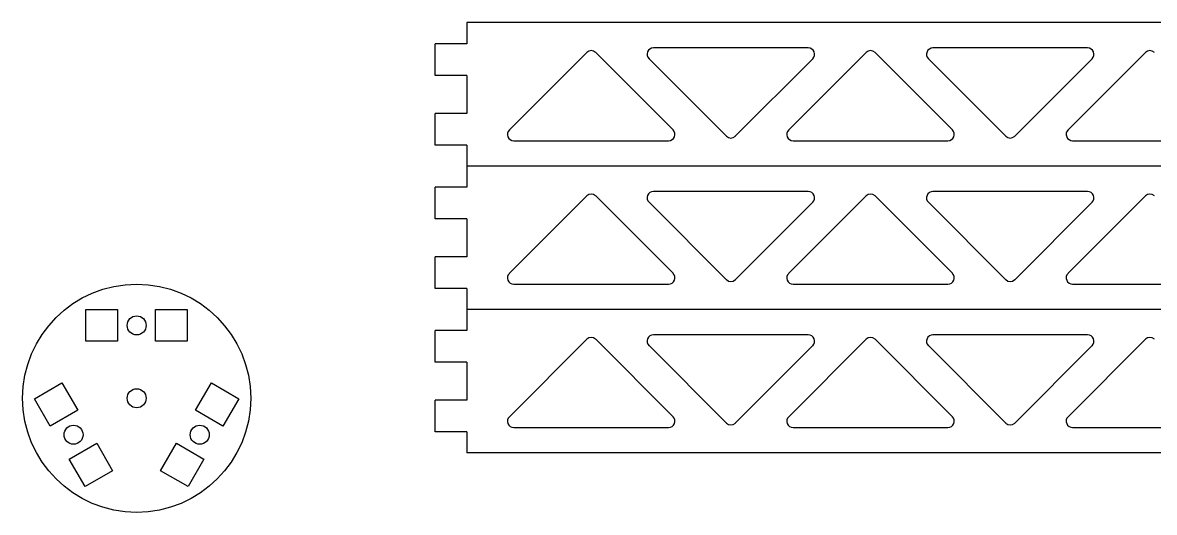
# Model space of a CAD drawing. Header units: millimetres. Extents: x 25309 to 26209, y 213925 to 214828.
# Drawn here: x 25824.1 to 26002.8, y 214025.7 to 214103 of the extents above; entities that cross this region are included whole.
import ezdxf

# ---------------------------------------------------------------- set-up
doc = ezdxf.new("R2010")
doc.units = ezdxf.units.MM

msp = doc.modelspace()

# ---------------------------------------------------------------- linework, layer by layer
at = {"color": 242, "linetype": 'Continuous', "lineweight": 25}
for p, q in [((25894.25, 214102.97), (25894.25, 214099.65)), ((26153.99, 214102.97), (25894.25, 214102.97)), ((25894.25, 214099.65), (25889.25, 214099.65)), ((25889.25, 214094.65), (25889.25, 214099.65)), ((25948.13, 214098.97), (25923.7, 214098.97)), ((25992.23, 214098.97), (25967.81, 214098.97)), ((25913.16, 214098.26), (25900.94, 214086.05)), ((25926.78, 214086.05), (25914.57, 214098.26)), ((25923, 214097.26), (25935.21, 214085.05)), ((25936.62, 214085.05), (25948.84, 214097.26)), ((25957.26, 214098.26), (25945.05, 214086.05)), ((25970.89, 214086.05), (25958.68, 214098.26)), ((25967.1, 214097.26), (25979.31, 214085.05)), ((25980.73, 214085.05), (25992.94, 214097.26)), ((26001.37, 214098.26), (25989.15, 214086.05)), ((25894.25, 214094.65), (25889.25, 214094.65)), ((25894.25, 214094.65), (25894.25, 214088.65)), ((25894.25, 214088.65), (25889.25, 214088.65)), ((25889.25, 214083.65), (25889.25, 214088.65)), ((25894.25, 214083.65), (25889.25, 214083.65)), ((25894.25, 214083.65), (25894.25, 214080.34)), ((25901.65, 214084.34), (25926.08, 214084.34)), ((25945.75, 214084.34), (25970.18, 214084.34)), ((25989.86, 214084.34), (26014.29, 214084.34)), ((26153.99, 214080.34), (25894.25, 214080.34)), ((25894.25, 214080.34), (25894.25, 214077.03)), ((26153.99, 214080.34), (25894.25, 214080.34)), ((25894.25, 214077.03), (25889.25, 214077.03)), ((25889.25, 214072.03), (25889.25, 214077.03)), ((25913.16, 214075.63), (25900.94, 214063.42)), ((25926.78, 214063.42), (25914.57, 214075.63)), ((25948.13, 214076.34), (25923.7, 214076.34)), ((25957.26, 214075.63), (25945.05, 214063.42)), ((25970.89, 214063.42), (25958.68, 214075.63)), ((25992.23, 214076.34), (25967.81, 214076.34)), ((26001.37, 214075.63), (25989.15, 214063.42)), ((25923, 214074.63), (25935.21, 214062.42)), ((25936.62, 214062.42), (25948.84, 214074.63)), ((25967.1, 214074.63), (25979.31, 214062.42)), ((25980.73, 214062.42), (25992.94, 214074.63)), ((25894.25, 214072.03), (25889.25, 214072.03)), ((25894.25, 214072.03), (25894.25, 214066.03)), ((25894.25, 214066.03), (25889.25, 214066.03)), ((25889.25, 214061.03), (25889.25, 214066.03)), ((25901.65, 214061.71), (25926.08, 214061.71)), ((25945.75, 214061.71), (25970.18, 214061.71)), ((25989.86, 214061.71), (26014.29, 214061.71)), ((25894.25, 214061.03), (25889.25, 214061.03)), ((25894.25, 214061.03), (25894.25, 214057.71)), ((25834.1, 214052.71), (25834.1, 214057.71)), ((25834.1, 214057.71), (25839.1, 214057.71)), ((25839.1, 214057.71), (25839.1, 214052.71)), ((25845.1, 214052.71), (25845.1, 214057.71)), ((25845.1, 214057.71), (25850.1, 214057.71)), ((25850.1, 214057.71), (25850.1, 214052.71)), ((26153.99, 214057.71), (25894.25, 214057.71)), ((25894.25, 214057.71), (25894.25, 214054.4)), ((26153.99, 214057.71), (25894.25, 214057.71)), ((25894.25, 214054.4), (25889.25, 214054.4)), ((25889.25, 214049.4), (25889.25, 214054.4)), ((25839.1, 214052.71), (25834.1, 214052.71)), ((25850.1, 214052.71), (25845.1, 214052.71)), ((25913.16, 214053.01), (25900.94, 214040.79)), ((25926.78, 214040.79), (25914.57, 214053.01)), ((25948.13, 214053.71), (25923.7, 214053.71)), ((25957.26, 214053.01), (25945.05, 214040.79)), ((25970.89, 214040.79), (25958.68, 214053.01)), ((25992.23, 214053.71), (25967.81, 214053.71)), ((26001.37, 214053.01), (25989.15, 214040.79)), ((25923, 214052.01), (25935.21, 214039.79)), ((25936.62, 214039.79), (25948.84, 214052.01)), ((25967.1, 214052.01), (25979.31, 214039.79)), ((25980.73, 214039.79), (25992.94, 214052.01)), ((25894.25, 214049.4), (25889.25, 214049.4)), ((25894.25, 214049.4), (25894.25, 214043.4)), ((25825.97, 214043.64), (25830.3, 214046.14)), ((25830.3, 214046.14), (25832.8, 214041.81)), ((25851.39, 214041.81), (25853.89, 214046.14)), ((25853.89, 214046.14), (25858.22, 214043.64)), ((25828.47, 214039.31), (25825.97, 214043.64)), ((25858.22, 214043.64), (25855.72, 214039.31)), ((25894.25, 214043.4), (25889.25, 214043.4)), ((25889.25, 214038.4), (25889.25, 214043.4)), ((25832.8, 214041.81), (25828.47, 214039.31)), ((25855.72, 214039.31), (25851.39, 214041.81)), ((25894.25, 214038.4), (25889.25, 214038.4)), ((25894.25, 214038.4), (25894.25, 214035.09)), ((25901.65, 214039.09), (25926.08, 214039.09)), ((25945.75, 214039.09), (25970.18, 214039.09)), ((25989.86, 214039.09), (26014.29, 214039.09)), ((25831.47, 214034.11), (25835.8, 214036.61)), ((25835.8, 214036.61), (25838.3, 214032.28)), ((25845.89, 214032.28), (25848.39, 214036.61)), ((25848.39, 214036.61), (25852.72, 214034.11)), ((26153.99, 214035.09), (25894.25, 214035.09)), ((25833.97, 214029.78), (25831.47, 214034.11)), ((25852.72, 214034.11), (25850.22, 214029.78)), ((25838.3, 214032.28), (25833.97, 214029.78)), ((25850.22, 214029.78), (25845.89, 214032.28))]:
    msp.add_line(p, q, dxfattribs=at)
for centre, radius in [((25842.1, 214043.71), 18), ((25842.1, 214055.21), 1.5), ((25842.1, 214043.71), 1.5), ((25832.14, 214037.96), 1.5), ((25852.06, 214037.96), 1.5)]:
    msp.add_circle(centre, radius, dxfattribs=at)
for centre, start, end in [((25923.7, 214097.97), 90, 225), ((25948.13, 214097.97), 315, 90), ((25967.81, 214097.97), 90, 225), ((25992.23, 214097.97), 315, 90), ((25913.86, 214097.55), 45, 135), ((25957.97, 214097.55), 45, 135), ((26002.07, 214097.55), 45, 135), ((25901.65, 214085.34), 135, 270), ((25926.08, 214085.34), 270, 45), ((25935.92, 214085.76), 225, 315), ((25945.75, 214085.34), 135, 270), ((25970.18, 214085.34), 270, 45), ((25980.02, 214085.76), 225, 315), ((25989.86, 214085.34), 135, 270), ((25913.86, 214074.93), 45, 135), ((25923.7, 214075.34), 90, 225), ((25948.13, 214075.34), 315, 90), ((25957.97, 214074.93), 45, 135), ((25967.81, 214075.34), 90, 225), ((25992.23, 214075.34), 315, 90), ((26002.07, 214074.93), 45, 135), ((25901.65, 214062.71), 135, 270), ((25926.08, 214062.71), 270, 45), ((25945.75, 214062.71), 135, 270), ((25970.18, 214062.71), 270, 45), ((25989.86, 214062.71), 135, 270), ((25935.92, 214063.13), 225, 315), ((25980.02, 214063.13), 225, 315), ((25913.86, 214052.3), 45, 135), ((25923.7, 214052.71), 90, 225), ((25948.13, 214052.71), 315, 90), ((25957.97, 214052.3), 45, 135), ((25967.81, 214052.71), 90, 225), ((25992.23, 214052.71), 315, 90), ((26002.07, 214052.3), 45, 135), ((25901.65, 214040.09), 135, 270), ((25926.08, 214040.09), 270, 45), ((25935.92, 214040.5), 225, 315), ((25945.75, 214040.09), 135, 270), ((25970.18, 214040.09), 270, 45), ((25980.02, 214040.5), 225, 315), ((25989.86, 214040.09), 135, 270)]:
    msp.add_arc(centre, 1, start, end, dxfattribs=at)

doc.saveas('drawing.dxf')
